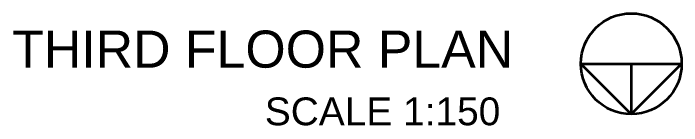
# Model space of a CAD drawing. Header units: millimetres. Extents: x 3079 to 579737, y 1565 to 1161826.
# Drawn here: x 230970 to 248985, y 556354 to 559381 of the extents above; entities that cross this region are included whole.
import ezdxf

# ---------------------------------------------------------------- set-up
doc = ezdxf.new("R2010")
doc.units = ezdxf.units.MM
doc.layers.add('1', color=7, linetype='Continuous', lineweight=35)
doc.layers.add('IG-Area', color=250, linetype='Continuous', lineweight=30)
doc.styles.get("Standard").update_dxf_attribs({"font": 'arial.ttf'})

msp = doc.modelspace()

# ---------------------------------------------------------------- linework, layer by layer
at = {"layer": '1'}
for p, q in [((247627, 556665), (246269, 558023)), ((246269, 558023), (248985, 558023)), ((247627, 558023), (247627, 556665)), ((248985, 558023), (247627, 556665))]:
    msp.add_line(p, q, dxfattribs=at)
msp.add_circle((247627, 558023), 1358, dxfattribs=at)

# ---------------------------------------------------------------- texts
at = {"layer": 'IG-Area', "attachment_point": 1}
for s, insert, char_height in [('THIRD FLOOR PLAN', (230939, 558917), 1000), ('SCALE 1:150', (237749, 557114), 750)]:
    msp.add_mtext_dynamic_manual_height_columns(s, width=38356.19, gutter_width=12.5, heights=[0], dxfattribs=dict(at, insert=insert, char_height=char_height))

doc.saveas('drawing.dxf')
